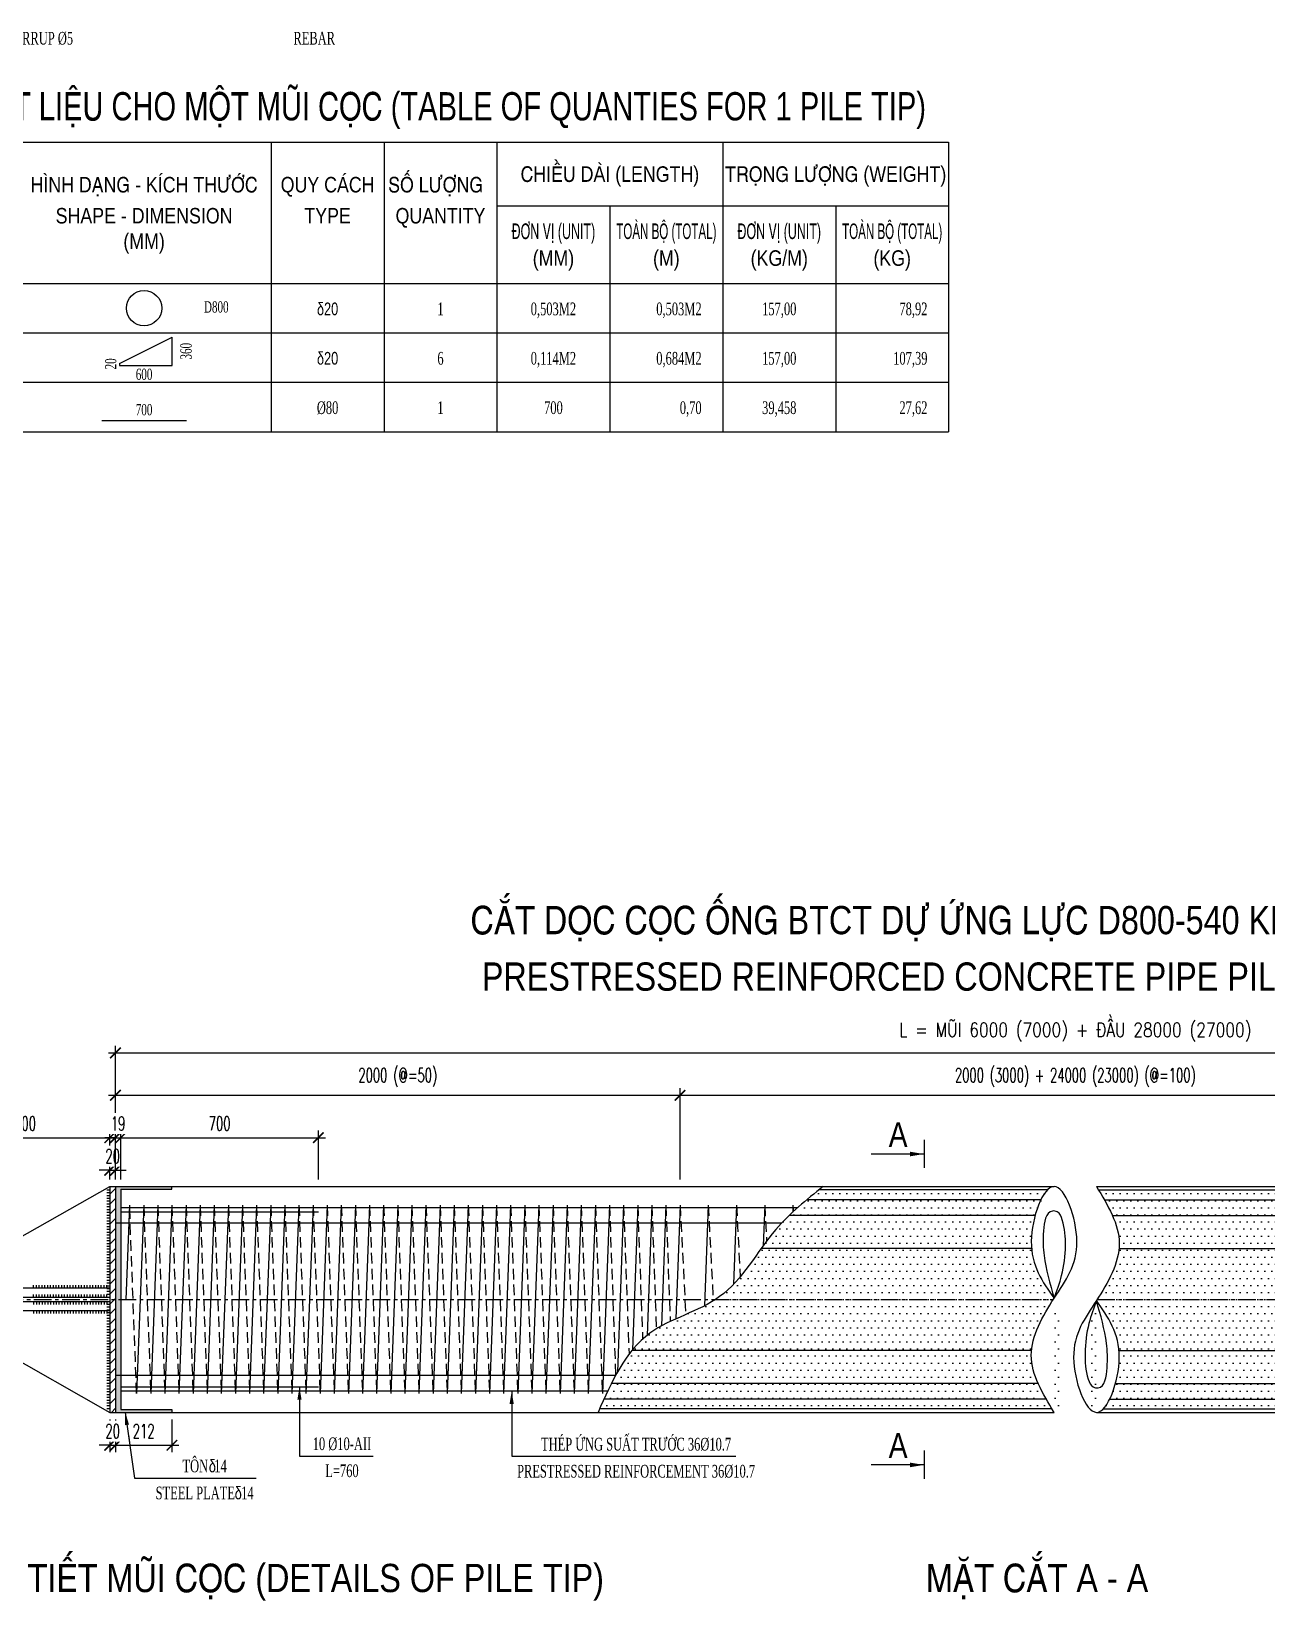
# Model space of a CAD drawing. Extents: x -687 to 808890, y -259 to 107959.
# Drawn here: x 768605 to 772981, y 68180 to 73738 of the extents above; entities that cross this region are included whole.
import ezdxf
from ezdxf.enums import TextEntityAlignment as Align

# ---------------------------------------------------------------- set-up
doc = ezdxf.new("R2010")
doc.units = 0
doc.header["$MEASUREMENT"] = 0
doc.header["$PDMODE"] = 3
doc.linetypes.add('CENTER', pattern=[2, 1.25, -0.25, 0.25, -0.25])
doc.linetypes.add('HIDDEN', pattern=[0.375, 0.25, -0.125])
doc.layers.get('0').update_dxf_attribs({"color": 3, "linetype": 'CONTINUOUS'})
doc.layers.get('DEFPOINTS').update_dxf_attribs({"linetype": 'CONTINUOUS'})
for name, color, linetype in [('Han', 7, 'CONTINUOUS'), ('Hatch', 5, 'CONTINUOUS'), ('Hidden', 4, 'HIDDEN'), ('Kich thuoc', 4, 'CONTINUOUS'), ('Net vang', 2, 'CONTINUOUS'), ('Text', 3, 'CONTINUOUS'), ('Thep chu', 1, 'CONTINUOUS'), ('Thep dai', 6, 'CONTINUOUS'), ('Tim', 8, 'CENTER')]:
    doc.layers.add(name, color=color, linetype=linetype)
doc.styles.add('Kichthuoc', font='romans.shx', dxfattribs={"width": 0.6})
doc.styles.get("Standard").update_dxf_attribs({"font": 'vntimeh.shx', "width": 0.65})
doc.styles.add('SYMBOL', font='greeks.shx', dxfattribs={"width": 0.8})
doc.styles.add('Ten', font='Vharialn.ttf')
doc.styles.add('THUONG', font='vnsimpleh.shx', dxfattribs={"width": 0.8})
doc.dimstyles.new('Dim 250', dxfattribs={"dimscale": 250, "dimtxt": 0.2, "dimasz": 0.15, "dimexe": 0.1, "dimexo": 0.1, "dimgap": 0.1, "dimtad": 1, "dimdec": 0, "dimlfac": -1, "dimzin": 0, "dimdsep": 46, "dimtxsty": 'Kichthuoc', "dimblk": 'ARCHTICK', "dimcen": 0.1, "dimdle": 0.1, "dimclrd": 4, "dimclre": 4, "dimclrt": 3, "dimadec": 0, "dimazin": 0, "dimtfac": 1, "dimtdec": 0, "dimtix": 1, "dimtmove": 2, "dimatfit": 3, "dimfxl": 1, "dimtfill": 1, "dimtolj": 1, "dimtzin": 0, "dimarcsym": 0})
doc.dimstyles.new('Le 250', dxfattribs={"dimscale": 250, "dimtxt": 0.22, "dimasz": 0.18, "dimexe": 0.1, "dimexo": 0.2, "dimgap": 0.1, "dimtad": 1, "dimdec": 0, "dimzin": 0, "dimdsep": 46, "dimtxsty": 'Kichthuoc', "dimblk": 'ARCHTICK', "dimcen": 0, "dimdle": 0.1, "dimclrd": 2, "dimclre": 2, "dimclrt": 256, "dimadec": 0, "dimazin": 0, "dimtfac": 1, "dimtdec": 0, "dimtix": 1, "dimtmove": 2, "dimatfit": 3, "dimfxl": 1, "dimtolj": 1, "dimtzin": 0, "dimarcsym": 0})
pattern_1 = [(45, (-9, -34839.953), (-17.6776695, 17.6776695), [])]

# ---------------------------------------------------------------- blocks, each defined once
blk = doc.blocks.new('_ArchTick')
at = {"color": 0, "linetype": 'ByBlock', "const_width": 0.15}
blk.add_lwpolyline([(-0.5, -0.5), (0.5, 0.5)], dxfattribs=at)
blk = doc.blocks.new('*D191')
at = {"layer": 'DEFPOINTS', "color": 0}
for p in [(768882.7, 69819.5), (768282.7, 69646.5), (768882.7, 69646.5)]:
    blk.add_point(p, dxfattribs=at)
at = {"layer": 'Kich thuoc', "color": 4, "lineweight": -2}
for p, q in [((768257.7, 69819.5), (768907.7, 69819.5)), ((768282.7, 69671.5), (768282.7, 69844.5)), ((768882.7, 69671.5), (768882.7, 69844.5))]:
    blk.add_line(p, q, dxfattribs=at)
at = {"layer": 'Kich thuoc', "color": 4, "lineweight": -2, "xscale": 37.5, "yscale": 37.5, "zscale": 37.5, "rotation": 180}
blk.add_blockref('_ArchTick', (768282.7, 69819.5), dxfattribs=at)
at = {"layer": 'Kich thuoc', "color": 4, "lineweight": -2, "xscale": 37.5, "yscale": 37.5, "zscale": 37.5}
blk.add_blockref('_ArchTick', (768882.7, 69819.5), dxfattribs=at)
at = {"layer": 'Kich thuoc', "color": 3, "insert": (768582.7, 69869.5), "char_height": 50, "attachment_point": 5, "style": 'Kichthuoc', "bg_fill": 3, "box_fill_scale": 1.25, "bg_fill_color": 9, "bg_fill_true_color": 13158600, "bg_fill_transparency": 12748096}
blk.add_mtext('\\A1;600', dxfattribs=at)
blk = doc.blocks.new('*D192')
at = {"layer": 'DEFPOINTS', "color": 0}
for p in [(768902.7, 68846.5), (769102.7, 68846.5), (769102.7, 68730)]:
    blk.add_point(p, dxfattribs=at)
at = {"layer": 'Kich thuoc', "color": 4, "lineweight": -2}
for p, q in [((768902.7, 68821.5), (768902.7, 68705)), ((769102.7, 68821.5), (769102.7, 68705)), ((768877.7, 68730), (769127.7, 68730))]:
    blk.add_line(p, q, dxfattribs=at)
at = {"layer": 'Kich thuoc', "color": 4, "lineweight": -2, "xscale": 37.5, "yscale": 37.5, "zscale": 37.5, "rotation": 180}
blk.add_blockref('_ArchTick', (768902.7, 68730), dxfattribs=at)
at = {"layer": 'Kich thuoc', "color": 4, "lineweight": -2, "xscale": 37.5, "yscale": 37.5, "zscale": 37.5}
blk.add_blockref('_ArchTick', (769102.7, 68730), dxfattribs=at)
at = {"layer": 'Kich thuoc', "color": 3, "insert": (769002.7, 68780), "char_height": 50, "attachment_point": 5, "style": 'Kichthuoc', "bg_fill": 3, "box_fill_scale": 1.25, "bg_fill_color": 9, "bg_fill_true_color": 13158600, "bg_fill_transparency": 14905304}
blk.add_mtext('\\A1;212', dxfattribs=at)
blk = doc.blocks.new('*D193')
at = {"layer": 'DEFPOINTS', "color": 0}
for p in [(768882.7, 68846.5), (768902.7, 68846.5)]:
    blk.add_point(p, dxfattribs=at)
at = {"layer": 'Kich thuoc', "color": 4, "lineweight": -2}
for p, q in [((768882.7, 68821.5), (768882.7, 68705)), ((768902.7, 68821.5), (768902.7, 68705)), ((768882.7, 68730), (768845.2, 68730)), ((768882.7, 68730), (768902.7, 68730)), ((768902.7, 68730), (768940.2, 68730))]:
    blk.add_line(p, q, dxfattribs=at)
at = {"layer": 'Kich thuoc', "color": 4, "lineweight": -2, "xscale": 37.5, "yscale": 37.5, "zscale": 37.5}
blk.add_blockref('_ArchTick', (768882.7, 68730), dxfattribs=at)
at = {"layer": 'Kich thuoc', "color": 4, "lineweight": -2, "xscale": 37.5, "yscale": 37.5, "zscale": 37.5, "rotation": 180}
blk.add_blockref('_ArchTick', (768902.7, 68730), dxfattribs=at)
at = {"layer": 'Kich thuoc', "color": 3, "insert": (768892.7, 68780), "char_height": 50, "attachment_point": 5, "style": 'Kichthuoc', "bg_fill": 3, "box_fill_scale": 1.25, "bg_fill_color": 9, "bg_fill_true_color": 13158600, "bg_fill_transparency": 12756576}
blk.add_mtext('\\A1;20', dxfattribs=at)
at = {"layer": 'DEFPOINTS', "color": 0}
blk.add_point((768902.7, 68730), dxfattribs=at)
blk = doc.blocks.new('*D194')
at = {"layer": 'DEFPOINTS', "color": 0}
for p in [(768882.7, 69646.5), (768902.7, 69646.5)]:
    blk.add_point(p, dxfattribs=at)
at = {"layer": 'Kich thuoc', "color": 4, "lineweight": -2}
for p, q in [((768882.7, 69671.5), (768882.7, 69729)), ((768902.7, 69671.5), (768902.7, 69729)), ((768882.7, 69704), (768845.2, 69704)), ((768882.7, 69704), (768902.7, 69704)), ((768902.7, 69704), (768940.2, 69704))]:
    blk.add_line(p, q, dxfattribs=at)
at = {"layer": 'Kich thuoc', "color": 4, "lineweight": -2, "xscale": 37.5, "yscale": 37.5, "zscale": 37.5}
blk.add_blockref('_ArchTick', (768882.7, 69704), dxfattribs=at)
at = {"layer": 'Kich thuoc', "color": 4, "lineweight": -2, "xscale": 37.5, "yscale": 37.5, "zscale": 37.5, "rotation": 180}
blk.add_blockref('_ArchTick', (768902.7, 69704), dxfattribs=at)
at = {"layer": 'Kich thuoc', "color": 3, "insert": (768892.7, 69754), "char_height": 50, "attachment_point": 5, "style": 'Kichthuoc', "bg_fill": 3, "box_fill_scale": 1.25, "bg_fill_color": 9, "bg_fill_true_color": 13158600, "bg_fill_transparency": 14905304}
blk.add_mtext('\\A1;20', dxfattribs=at)
at = {"layer": 'DEFPOINTS', "color": 0}
blk.add_point((768902.7, 69704), dxfattribs=at)
blk = doc.blocks.new('*D201')
at = {"layer": 'DEFPOINTS', "color": 0}
for p in [(775702.7, 70119.5), (768902.7, 69646.5), (775702.7, 69646.5)]:
    blk.add_point(p, dxfattribs=at)
at = {"layer": 'Kich thuoc', "color": 4, "lineweight": -2}
for p, q in [((768877.7, 70119.5), (775727.7, 70119.5)), ((768902.7, 69671.5), (768902.7, 70144.5)), ((775702.7, 69671.5), (775702.7, 70144.5))]:
    blk.add_line(p, q, dxfattribs=at)
at = {"layer": 'Kich thuoc', "color": 4, "lineweight": -2, "xscale": 37.5, "yscale": 37.5, "zscale": 37.5, "rotation": 180}
blk.add_blockref('_ArchTick', (768902.7, 70119.5), dxfattribs=at)
at = {"layer": 'Kich thuoc', "color": 4, "lineweight": -2, "xscale": 37.5, "yscale": 37.5, "zscale": 37.5}
blk.add_blockref('_ArchTick', (775702.7, 70119.5), dxfattribs=at)
at = {"layer": 'Kich thuoc', "color": 3, "insert": (772302.7, 70193.3), "char_height": 50, "attachment_point": 5, "style": 'THUONG', "bg_fill": 3, "box_fill_scale": 1.25, "bg_fill_color": 9, "bg_fill_true_color": 13158600, "bg_fill_transparency": 11869708}
blk.add_mtext('\\A1;l = mòi 6000 (7000) + ®Çu 28000 (27000)', dxfattribs=at)
blk = doc.blocks.new('*D202')
at = {"layer": 'DEFPOINTS', "color": 0}
for p in [(773702.7, 69969.5), (770902.7, 69646.5), (773702.7, 69646.5)]:
    blk.add_point(p, dxfattribs=at)
at = {"layer": 'Kich thuoc', "color": 4, "lineweight": -2}
for p, q in [((770902.7, 69671.5), (770902.7, 69994.5)), ((773702.7, 69671.5), (773702.7, 69994.5)), ((770877.7, 69969.5), (773727.7, 69969.5))]:
    blk.add_line(p, q, dxfattribs=at)
at = {"layer": 'Kich thuoc', "color": 4, "lineweight": -2, "xscale": 37.5, "yscale": 37.5, "zscale": 37.5, "rotation": 180}
blk.add_blockref('_ArchTick', (770902.7, 69969.5), dxfattribs=at)
at = {"layer": 'Kich thuoc', "color": 4, "lineweight": -2, "xscale": 37.5, "yscale": 37.5, "zscale": 37.5}
blk.add_blockref('_ArchTick', (773702.7, 69969.5), dxfattribs=at)
at = {"layer": 'Kich thuoc', "color": 3, "insert": (772302.7, 70032.6), "char_height": 50, "attachment_point": 5, "style": 'Kichthuoc', "bg_fill": 3, "box_fill_scale": 1.25, "bg_fill_color": 9, "bg_fill_true_color": 13158600, "bg_fill_transparency": 11979548}
blk.add_mtext('\\A1;2000 (3000) + 24000 (23000) (@=100)', dxfattribs=at)
blk = doc.blocks.new('*D203')
at = {"layer": 'DEFPOINTS', "color": 0}
for p in [(770902.7, 69969.5), (768902.7, 69646.5), (770902.7, 69646.5)]:
    blk.add_point(p, dxfattribs=at)
at = {"layer": 'Kich thuoc', "color": 4, "lineweight": -2}
for p, q in [((768902.7, 69671.5), (768902.7, 69994.5)), ((770902.7, 69671.5), (770902.7, 69994.5)), ((768877.7, 69969.5), (770927.7, 69969.5))]:
    blk.add_line(p, q, dxfattribs=at)
at = {"layer": 'Kich thuoc', "color": 4, "lineweight": -2, "xscale": 37.5, "yscale": 37.5, "zscale": 37.5, "rotation": 180}
blk.add_blockref('_ArchTick', (768902.7, 69969.5), dxfattribs=at)
at = {"layer": 'Kich thuoc', "color": 4, "lineweight": -2, "xscale": 37.5, "yscale": 37.5, "zscale": 37.5}
blk.add_blockref('_ArchTick', (770902.7, 69969.5), dxfattribs=at)
at = {"layer": 'Kich thuoc', "color": 3, "insert": (769902.7, 70032.6), "char_height": 50, "attachment_point": 5, "style": 'Kichthuoc', "bg_fill": 3, "box_fill_scale": 1.25, "bg_fill_color": 9, "bg_fill_true_color": 13158600, "bg_fill_transparency": 12784592}
blk.add_mtext('\\A1;{2000 (@=50)}', dxfattribs=at)
blk = doc.blocks.new('*D204')
at = {"layer": 'DEFPOINTS', "color": 0}
for p in [(769621.7, 69819.5), (768921.7, 69646.5), (769621.7, 69646.5)]:
    blk.add_point(p, dxfattribs=at)
at = {"layer": 'Kich thuoc', "color": 4, "lineweight": -2}
for p, q in [((768896.7, 69819.5), (769646.7, 69819.5)), ((768921.7, 69671.5), (768921.7, 69844.5)), ((769621.7, 69671.5), (769621.7, 69844.5))]:
    blk.add_line(p, q, dxfattribs=at)
at = {"layer": 'Kich thuoc', "color": 4, "lineweight": -2, "xscale": 37.5, "yscale": 37.5, "zscale": 37.5, "rotation": 180}
blk.add_blockref('_ArchTick', (768921.7, 69819.5), dxfattribs=at)
at = {"layer": 'Kich thuoc', "color": 4, "lineweight": -2, "xscale": 37.5, "yscale": 37.5, "zscale": 37.5}
blk.add_blockref('_ArchTick', (769621.7, 69819.5), dxfattribs=at)
at = {"layer": 'Kich thuoc', "color": 3, "insert": (769271.7, 69869.5), "char_height": 50, "attachment_point": 5, "style": 'Kichthuoc', "bg_fill": 3, "box_fill_scale": 1.25, "bg_fill_color": 9, "bg_fill_true_color": 13158600, "bg_fill_transparency": 11732736}
blk.add_mtext('\\A1;700', dxfattribs=at)
blk = doc.blocks.new('*D211')
at = {"layer": 'DEFPOINTS', "color": 0}
for p in [(768902.7, 69646.5), (768921.7, 69646.5)]:
    blk.add_point(p, dxfattribs=at)
at = {"layer": 'Kich thuoc', "color": 4, "lineweight": -2}
for p, q in [((768902.7, 69819.5), (768865.2, 69819.5)), ((768902.7, 69671.5), (768902.7, 69844.5)), ((768902.7, 69819.5), (768921.7, 69819.5)), ((768921.7, 69671.5), (768921.7, 69844.5)), ((768921.7, 69819.5), (768959.2, 69819.5))]:
    blk.add_line(p, q, dxfattribs=at)
at = {"layer": 'Kich thuoc', "color": 4, "lineweight": -2, "xscale": 37.5, "yscale": 37.5, "zscale": 37.5}
blk.add_blockref('_ArchTick', (768902.7, 69819.5), dxfattribs=at)
at = {"layer": 'Kich thuoc', "color": 4, "lineweight": -2, "xscale": 37.5, "yscale": 37.5, "zscale": 37.5, "rotation": 180}
blk.add_blockref('_ArchTick', (768921.7, 69819.5), dxfattribs=at)
at = {"layer": 'Kich thuoc', "color": 3, "insert": (768912.2, 69869.5), "char_height": 50, "attachment_point": 5, "style": 'Kichthuoc', "bg_fill": 3, "box_fill_scale": 1.25, "bg_fill_color": 9, "bg_fill_true_color": 13158600, "bg_fill_transparency": 11732736}
blk.add_mtext('\\A1;19', dxfattribs=at)
at = {"layer": 'DEFPOINTS', "color": 0}
blk.add_point((768921.7, 69819.5), dxfattribs=at)

msp = doc.modelspace()

# ---------------------------------------------------------------- hatches: boundary and pattern name
at = {"layer": 'Hatch'}
h = msp.add_hatch(dxfattribs=at)
h.set_pattern_fill('DOTS', color=11, scale=400, style=0)
h.set_pattern_definition([(180, (1574593.558, -41478.847), (-12.5, 25), [0, -25])])
edge = h.paths.add_edge_path()
edge.add_spline(control_points=[(772256.6, 68864.8), (772247.3, 68853.4), (772197.5, 68818.9), (772106.6, 69071.4), (772186.9, 69184.8), (772227.7, 69242.5)], knot_values=[811.110562, 811.110562, 811.110562, 811.110562, 862.881742, 1073.007423, 1290.557934, 1290.557934, 1290.557934, 1290.557934], degree=3, periodic=0)
edge.add_line((772227.7, 68846.5), (770612.5, 68846.5))
edge.add_line((772227.7, 69646.5), (771409.2, 69646.5))
edge.add_spline(control_points=[(771409.2, 69646.5), (771350.2, 69599.1), (771210.5, 69486.8), (771080.3, 69227.5), (770748.2, 69152.9), (770660.4, 68954.6), (770612.5, 68846.5)], knot_values=[0, 0, 0, 0, 226.398441, 536.414113, 815.347417, 1150.174082, 1150.174082, 1150.174082, 1150.174082], degree=3, periodic=0)
edge.add_spline(control_points=[(772227.7, 69646.5), (772187.4, 69579.8), (772106.7, 69446.6), (772193.3, 69294.1), (772240.3, 69223.4), (772246.5, 69214)], knot_values=[0, 0, 0, 0, 217.550511, 435.101022, 468.730043, 468.730043, 468.730043, 468.730043], degree=3, periodic=0)
h = msp.add_hatch(dxfattribs=at)
h.set_pattern_fill('DOTS', color=11, scale=400, style=0)
h.set_pattern_definition([(0, (-29988.075, -41478.847), (12.5, 25), [0, -25])])
edge = h.paths.add_edge_path()
edge.add_spline(control_points=[(772348.9, 68864.8), (772358.2, 68853.4), (772408, 68818.9), (772498.9, 69071.4), (772418.6, 69184.8), (772377.7, 69242.5)], knot_values=[811.110562, 811.110562, 811.110562, 811.110562, 862.881742, 1073.007423, 1290.557934, 1290.557934, 1290.557934, 1290.557934], degree=3, periodic=0)
edge.add_line((772377.7, 68846.5), (773993, 68846.5))
edge.add_line((772377.7, 69646.5), (773196.3, 69646.5))
edge.add_spline(control_points=[(773196.3, 69646.5), (773255.3, 69599.1), (773395, 69486.8), (773525.2, 69227.5), (773857.3, 69152.9), (773945.1, 68954.6), (773993, 68846.5)], knot_values=[0, 0, 0, 0, 226.398441, 536.414113, 815.347417, 1150.174082, 1150.174082, 1150.174082, 1150.174082], degree=3, periodic=0)
edge.add_spline(control_points=[(772377.7, 69646.5), (772418.1, 69579.8), (772498.8, 69446.6), (772412.2, 69294.1), (772365.2, 69223.4), (772359, 69214)], knot_values=[0, 0, 0, 0, 217.550511, 435.101022, 468.730043, 468.730043, 468.730043, 468.730043], degree=3, periodic=0)
h = msp.add_hatch(color=7, dxfattribs=at)
h.paths.add_polyline_path([(768921.7, 69516.5), (768902.7, 69516.5), (768902.7, 69246.5), (768921.7, 69246.5)])
h.paths.add_polyline_path([(768921.7, 69246.5), (768902.7, 69246.5), (768902.7, 68976.5), (768921.7, 68976.5)])

# ---------------------------------------------------------------- linework, layer by layer
for p, q in [((768354.2, 73345.4), (771854.2, 73345.4)), ((769454.2, 73345.4), (769454.2, 72320.4)), ((769854.2, 73345.4), (769854.2, 72320.4)), ((770254.2, 73345.4), (770254.2, 72320.4)), ((771054.2, 73345.4), (771054.2, 72320.4)), ((771854.2, 73345.4), (771854.2, 72320.4)), ((770254.2, 73120.4), (771854.2, 73120.4)), ((770654.2, 73120.4), (770654.2, 72320.4)), ((771454.2, 73120.4), (771454.2, 72320.4)), ((768354.2, 72845.4), (771854.2, 72845.4)), ((768354.2, 72670.4), (771854.2, 72670.4)), ((768354.2, 72495.4), (771854.2, 72495.4)), ((768354.2, 72495.4), (771854.2, 72495.4)), ((768354.2, 72320.4), (771854.2, 72320.4)), ((768282.7, 69186.5), (768882.7, 68846.5)), ((772377.7, 68846.5), (775687.7, 68846.5))]:
    msp.add_line(p, q)
at = {"layer": 'Han'}
for p, q in [((768882.7, 69614), (768872.7, 69614)), ((768882.7, 69604), (768872.7, 69604)), ((768882.7, 69594), (768872.7, 69594)), ((768882.7, 69584), (768872.7, 69584)), ((768882.7, 69574), (768872.7, 69574)), ((768882.7, 69564), (768872.7, 69564)), ((768882.7, 69554), (768872.7, 69554)), ((768882.7, 69544), (768872.7, 69544)), ((768882.7, 69534), (768872.7, 69534)), ((768882.7, 69524), (768872.7, 69524)), ((768882.7, 69514), (768872.7, 69514)), ((768882.7, 69504), (768872.7, 69504)), ((768882.7, 69494), (768872.7, 69494)), ((768882.7, 69484), (768872.7, 69484)), ((768882.7, 69474), (768872.7, 69474)), ((768882.7, 69464), (768872.7, 69464)), ((768882.7, 69454), (768872.7, 69454)), ((768882.7, 69444), (768872.7, 69444)), ((768882.7, 69434), (768872.7, 69434)), ((768882.7, 69424), (768872.7, 69424)), ((768882.7, 69414), (768872.7, 69414)), ((768882.7, 69404), (768872.7, 69404)), ((768882.7, 69394), (768872.7, 69394)), ((768882.7, 69384), (768872.7, 69384)), ((768882.7, 69374), (768872.7, 69374)), ((768882.7, 69364), (768872.7, 69364)), ((768882.7, 69354), (768872.7, 69354)), ((768882.7, 69344), (768872.7, 69344)), ((768882.7, 69334), (768872.7, 69334)), ((768882.7, 69324), (768872.7, 69324)), ((768612.7, 69286.5), (768612.7, 69296.5)), ((768612.7, 69254), (768612.7, 69264)), ((768622.7, 69286.5), (768622.7, 69296.5)), ((768622.7, 69254), (768622.7, 69264)), ((768632.7, 69286.5), (768632.7, 69296.5)), ((768632.7, 69254), (768632.7, 69264)), ((768642.7, 69286.5), (768642.7, 69296.5)), ((768642.7, 69254), (768642.7, 69264)), ((768652.7, 69286.5), (768652.7, 69296.5)), ((768652.7, 69254), (768652.7, 69264)), ((768662.7, 69286.5), (768662.7, 69296.5)), ((768662.7, 69254), (768662.7, 69264)), ((768672.7, 69286.5), (768672.7, 69296.5)), ((768672.7, 69254), (768672.7, 69264)), ((768682.7, 69286.5), (768682.7, 69296.5)), ((768682.7, 69254), (768682.7, 69264)), ((768692.7, 69286.5), (768692.7, 69296.5)), ((768692.7, 69254), (768692.7, 69264)), ((768702.7, 69286.5), (768702.7, 69296.5)), ((768702.7, 69254), (768702.7, 69264)), ((768712.7, 69286.5), (768712.7, 69296.5)), ((768712.7, 69254), (768712.7, 69264)), ((768722.7, 69286.5), (768722.7, 69296.5)), ((768722.7, 69254), (768722.7, 69264)), ((768732.7, 69286.5), (768732.7, 69296.5)), ((768732.7, 69254), (768732.7, 69264)), ((768742.7, 69286.5), (768742.7, 69296.5)), ((768742.7, 69254), (768742.7, 69264)), ((768752.7, 69286.5), (768752.7, 69296.5)), ((768752.7, 69254), (768752.7, 69264)), ((768762.7, 69286.5), (768762.7, 69296.5)), ((768762.7, 69254), (768762.7, 69264)), ((768772.7, 69286.5), (768772.7, 69296.5)), ((768772.7, 69254), (768772.7, 69264)), ((768782.7, 69286.5), (768782.7, 69296.5)), ((768782.7, 69254), (768782.7, 69264)), ((768792.7, 69286.5), (768792.7, 69296.5)), ((768792.7, 69254), (768792.7, 69264)), ((768802.7, 69286.5), (768802.7, 69296.5)), ((768802.7, 69254), (768802.7, 69264)), ((768812.7, 69286.5), (768812.7, 69296.5)), ((768812.7, 69254), (768812.7, 69264)), ((768822.7, 69286.5), (768822.7, 69296.5)), ((768822.7, 69254), (768822.7, 69264)), ((768832.7, 69286.5), (768832.7, 69296.5)), ((768832.7, 69254), (768832.7, 69264)), ((768842.7, 69286.5), (768842.7, 69296.5)), ((768842.7, 69254), (768842.7, 69264)), ((768852.7, 69286.5), (768852.7, 69296.5)), ((768852.7, 69254), (768852.7, 69264)), ((768862.7, 69286.5), (768862.7, 69296.5)), ((768862.7, 69254), (768862.7, 69264)), ((768882.7, 69314), (768872.7, 69314)), ((768882.7, 69304), (768872.7, 69304)), ((768872.7, 69286.5), (768872.7, 69296.5)), ((768882.7, 69294), (768872.7, 69294)), ((768882.7, 69284), (768872.7, 69284)), ((768882.7, 69274), (768872.7, 69274)), ((768872.7, 69254), (768872.7, 69264)), ((768882.7, 69264), (768872.7, 69264)), ((768612.7, 69239), (768612.7, 69229)), ((768622.7, 69239), (768622.7, 69229)), ((768632.7, 69239), (768632.7, 69229)), ((768642.7, 69239), (768642.7, 69229)), ((768652.7, 69239), (768652.7, 69229)), ((768662.7, 69239), (768662.7, 69229)), ((768672.7, 69239), (768672.7, 69229)), ((768682.7, 69239), (768682.7, 69229)), ((768692.7, 69239), (768692.7, 69229)), ((768702.7, 69239), (768702.7, 69229)), ((768712.7, 69239), (768712.7, 69229)), ((768722.7, 69239), (768722.7, 69229)), ((768732.7, 69239), (768732.7, 69229)), ((768742.7, 69239), (768742.7, 69229)), ((768752.7, 69239), (768752.7, 69229)), ((768762.7, 69239), (768762.7, 69229)), ((768772.7, 69239), (768772.7, 69229)), ((768782.7, 69239), (768782.7, 69229)), ((768792.7, 69239), (768792.7, 69229)), ((768802.7, 69239), (768802.7, 69229)), ((768812.7, 69239), (768812.7, 69229)), ((768822.7, 69239), (768822.7, 69229)), ((768832.7, 69239), (768832.7, 69229)), ((768842.7, 69239), (768842.7, 69229)), ((768852.7, 69239), (768852.7, 69229)), ((768862.7, 69239), (768862.7, 69229)), ((768872.7, 69239), (768872.7, 69229)), ((768882.7, 69229), (768872.7, 69229)), ((768882.7, 69219), (768872.7, 69219)), ((768882.7, 69209), (768872.7, 69209)), ((768612.7, 69206.5), (768612.7, 69196.5)), ((768622.7, 69206.5), (768622.7, 69196.5)), ((768632.7, 69206.5), (768632.7, 69196.5)), ((768642.7, 69206.5), (768642.7, 69196.5)), ((768652.7, 69206.5), (768652.7, 69196.5)), ((768662.7, 69206.5), (768662.7, 69196.5)), ((768672.7, 69206.5), (768672.7, 69196.5)), ((768682.7, 69206.5), (768682.7, 69196.5)), ((768692.7, 69206.5), (768692.7, 69196.5)), ((768702.7, 69206.5), (768702.7, 69196.5)), ((768712.7, 69206.5), (768712.7, 69196.5)), ((768722.7, 69206.5), (768722.7, 69196.5)), ((768732.7, 69206.5), (768732.7, 69196.5)), ((768742.7, 69206.5), (768742.7, 69196.5)), ((768752.7, 69206.5), (768752.7, 69196.5)), ((768762.7, 69206.5), (768762.7, 69196.5)), ((768772.7, 69206.5), (768772.7, 69196.5)), ((768782.7, 69206.5), (768782.7, 69196.5)), ((768792.7, 69206.5), (768792.7, 69196.5)), ((768802.7, 69206.5), (768802.7, 69196.5)), ((768812.7, 69206.5), (768812.7, 69196.5)), ((768822.7, 69206.5), (768822.7, 69196.5)), ((768832.7, 69206.5), (768832.7, 69196.5)), ((768842.7, 69206.5), (768842.7, 69196.5)), ((768852.7, 69206.5), (768852.7, 69196.5)), ((768862.7, 69206.5), (768862.7, 69196.5)), ((768872.7, 69206.5), (768872.7, 69196.5)), ((768882.7, 69199), (768872.7, 69199)), ((768882.7, 69189), (768872.7, 69189)), ((768882.7, 69179), (768872.7, 69179)), ((768882.7, 69169), (768872.7, 69169)), ((768882.7, 69159), (768872.7, 69159)), ((768882.7, 69149), (768872.7, 69149)), ((768882.7, 69139), (768872.7, 69139)), ((768882.7, 69129), (768872.7, 69129)), ((768882.7, 69119), (768872.7, 69119)), ((768882.7, 69109), (768872.7, 69109)), ((768882.7, 69099), (768872.7, 69099)), ((768882.7, 69089), (768872.7, 69089)), ((768882.7, 69079), (768872.7, 69079)), ((768882.7, 69069), (768872.7, 69069)), ((768882.7, 69059), (768872.7, 69059)), ((768882.7, 69049), (768872.7, 69049)), ((768882.7, 69039), (768872.7, 69039)), ((768882.7, 69029), (768872.7, 69029)), ((768882.7, 69019), (768872.7, 69019)), ((768882.7, 69009), (768872.7, 69009)), ((768882.7, 68999), (768872.7, 68999)), ((768882.7, 68989), (768872.7, 68989)), ((768882.7, 68979), (768872.7, 68979)), ((768882.7, 68969), (768872.7, 68969)), ((768882.7, 68959), (768872.7, 68959)), ((768882.7, 68949), (768872.7, 68949)), ((768882.7, 68939), (768872.7, 68939)), ((768882.7, 68929), (768872.7, 68929)), ((768882.7, 68919), (768872.7, 68919)), ((768882.7, 68909), (768872.7, 68909)), ((768882.7, 68899), (768872.7, 68899)), ((768882.7, 68889), (768872.7, 68889)), ((768882.7, 68879), (768872.7, 68879)), ((768882.7, 68869), (768872.7, 68869)), ((768882.7, 68859), (768872.7, 68859))]:
    msp.add_line(p, q, dxfattribs=at)
at = {"layer": 'Hatch', "color": 9}
for p, q in [((772180.8, 69599.6), (771351.6, 69599.6)), ((772204.1, 69634.5), (771394.4, 69634.5)), ((772385, 69634.5), (773211.1, 69634.5)), ((772405.6, 69599.6), (773253.9, 69599.6)), ((772160.4, 69544), (771289.2, 69544)), ((772434.3, 69544), (773316.3, 69544)), ((772147.9, 69427.1), (771190.3, 69427.1)), ((772457.7, 69427.1), (773415.1, 69427.1)), ((772147.8, 69065.9), (770732.6, 69065.9)), ((772457.6, 69065.9), (773872.9, 69065.9)), ((772171.2, 68949), (770659.9, 68949)), ((772445.1, 68949), (773945.6, 68949)), ((772199.9, 68893.4), (770633.5, 68893.4)), ((772424.7, 68893.4), (773972, 68893.4)), ((772220.5, 68858.4), (770617.8, 68858.4)), ((772401.4, 68858.4), (773987.7, 68858.4))]:
    msp.add_line(p, q, dxfattribs=at)
at = {"layer": 'Hidden', "ltscale": 150}
for p, q in [((768977.7, 68913.1), (768952.7, 69579.9)), ((769002.7, 69579.9), (769027.7, 68913.1)), ((769052.7, 69579.9), (769077.7, 68913.1)), ((769102.7, 69579.9), (769127.7, 68913.1)), ((769152.7, 69579.9), (769177.7, 68913.1)), ((769202.7, 69579.9), (769227.7, 68913.1)), ((769252.7, 69579.9), (769277.7, 68913.1)), ((769302.7, 69579.9), (769327.7, 68913.1)), ((769352.7, 69579.9), (769377.7, 68913.1)), ((769402.7, 69579.9), (769427.7, 68913.1)), ((769452.7, 69579.9), (769477.7, 68913.1)), ((769502.7, 69579.9), (769527.7, 68913.1)), ((769552.7, 69579.9), (769577.7, 68913.1)), ((769602.7, 69579.9), (769627.7, 68913.1)), ((769652.7, 69579.9), (769677.7, 68913.1)), ((769702.7, 69579.9), (769727.7, 68913.1)), ((769752.7, 69579.9), (769777.7, 68913.1)), ((769802.7, 69579.9), (769827.7, 68913.1)), ((769852.7, 69579.9), (769877.7, 68913.1)), ((769902.7, 69579.9), (769927.7, 68913.1)), ((769952.7, 69579.9), (769977.7, 68913.1)), ((770002.7, 69579.9), (770027.7, 68913.1)), ((770052.7, 69579.9), (770077.7, 68913.1)), ((770102.7, 69579.9), (770127.7, 68913.1)), ((770152.7, 69579.9), (770177.7, 68913.1)), ((770202.7, 69579.9), (770227.7, 68913.1)), ((770252.7, 69579.9), (770277.7, 68913.1)), ((770302.7, 69579.9), (770327.7, 68913.1)), ((770352.7, 69579.9), (770377.7, 68913.1)), ((770402.7, 69579.9), (770427.7, 68913.1)), ((770452.7, 69579.9), (770477.7, 68913.1)), ((770502.7, 69579.9), (770527.7, 68913.1)), ((770552.7, 69579.9), (770577.7, 68913.1)), ((770602.7, 69579.9), (770627.7, 68913.1)), ((770652.7, 69579.9), (770674.5, 68977.1)), ((770702.7, 69579.9), (770721.9, 69052.2)), ((770752.7, 69579.9), (770770.1, 69105.7)), ((770802.7, 69579.9), (770818.8, 69142.1)), ((770852.7, 69579.9), (770867.9, 69168.3)), ((770902.7, 69579.9), (770922.8, 69193)), ((771002.7, 69579.9), (771020.3, 69241.4)), ((771102.7, 69579.9), (771115.9, 69327)), ((771202.7, 69579.9), (771209.3, 69453)), ((771302.7, 69579.9), (771303.9, 69557.8))]:
    msp.add_line(p, q, dxfattribs=at)
at = {"layer": 'Kich thuoc'}
for p, q in [((771262.1, 69516.5), (768902.7, 69516.5)), ((768282.7, 69254), (768882.7, 69254)), ((768282.7, 69239), (768882.7, 69239)), ((770674.2, 68976.5), (768902.7, 68976.5))]:
    msp.add_line(p, q, dxfattribs=at)
at = {"layer": 'Net vang'}
msp.add_line((768354.2, 72845.4), (771854.2, 72845.4), dxfattribs=at)
for points, knots in [([(771409.2, 69646.5), (771350.2, 69599.1), (771210.5, 69486.8), (771080.3, 69227.5), (770748.2, 69152.9), (770660.4, 68954.6), (770612.5, 68846.5)], [0, 0, 0, 0, 226.398441, 536.414113, 815.347417, 1150.174082, 1150.174082, 1150.174082, 1150.174082]), ([(772227.7, 68846.5), (772187.4, 68913.1), (772106.7, 69046.4), (772227.3, 69258.7), (772349.1, 69419.6), (772227.5, 69757.5), (772106.6, 69421.5), (772186.9, 69308.1), (772227.7, 69250.5)], [0, 0, 0, 0, 217.550511, 435.101022, 652.651533, 862.881742, 1073.007423, 1290.557934, 1290.557934, 1290.557934, 1290.557934]), ([(772377.7, 69646.5), (772418.1, 69579.8), (772498.8, 69446.6), (772378.2, 69234.2), (772256.3, 69073.3), (772378, 68735.5), (772498.9, 69071.4), (772418.6, 69184.8), (772377.7, 69242.5)], [0, 0, 0, 0, 217.550511, 435.101022, 652.651533, 862.881742, 1073.007423, 1290.557934, 1290.557934, 1290.557934, 1290.557934]), ([(772227.7, 69250.5), (772213, 69302), (772189.9, 69382.6), (772187.1, 69477.7), (772198.3, 69564.6), (772246.4, 69557.6), (772265.8, 69507.7), (772271.2, 69433), (772259.9, 69336.9), (772237.6, 69277.1), (772227.7, 69250.5)], [0, 0, 0, 0, 155.255889, 243.008911, 319.962243, 337.767249, 370.835349, 463.424431, 569.804282, 654.888435, 654.888435, 654.888435, 654.888435]), ([(772377.7, 69242.5), (772392.5, 69191), (772415.6, 69110.4), (772418.4, 69015.2), (772407.2, 68928.3), (772359.1, 68935.4), (772339.7, 68985.2), (772334.3, 69060), (772345.6, 69156), (772367.9, 69215.9), (772377.7, 69242.5)], [0, 0, 0, 0, 155.255889, 243.008911, 319.962243, 337.767249, 370.835349, 463.424431, 569.804282, 654.888435, 654.888435, 654.888435, 654.888435])]:
    msp.add_open_spline(points, degree=3, knots=knots, dxfattribs=at)
at = {"layer": 'Thep chu'}
for p, q in [((768916.9, 72561.7), (769104.2, 72655.4)), ((769104.2, 72555.4), (769104.2, 72655.4)), ((768916.9, 72561.7), (768916.9, 72555.4)), ((768916.9, 72555.4), (769104.2, 72555.4)), ((768854.2, 72360.4), (769154.2, 72360.4)), ((771767.4, 69812.2), (771767.4, 69712.2)), ((771319, 69571.5), (768921.7, 69571.5)), ((770646.5, 68921.5), (768921.7, 68921.5)), ((771767.4, 68710.9), (771767.4, 68610.9))]:
    msp.add_line(p, q, dxfattribs=at)
at = {"layer": 'Thep dai'}
for p, q in [((768921.7, 69556.5), (769621.7, 69556.5)), ((768952.7, 69579.9), (768939.8, 69246.5)), ((769002.7, 69579.9), (768977.7, 68913.1)), ((769052.7, 69579.9), (769027.7, 68913.1)), ((769102.7, 69579.9), (769077.7, 68913.1)), ((769152.7, 69579.9), (769127.7, 68913.1)), ((769202.7, 69579.9), (769177.7, 68913.1)), ((769252.7, 69579.9), (769227.7, 68913.1)), ((769302.7, 69579.9), (769277.7, 68913.1)), ((769352.7, 69579.9), (769327.7, 68913.1)), ((769402.7, 69579.9), (769377.7, 68913.1)), ((769452.7, 69579.9), (769427.7, 68913.1)), ((769502.7, 69579.9), (769477.7, 68913.1)), ((769552.7, 69579.9), (769527.7, 68913.1)), ((769602.7, 69579.9), (769577.7, 68913.1)), ((769652.7, 69579.9), (769627.7, 68913.1)), ((769702.7, 69579.9), (769677.7, 68913.1)), ((769752.7, 69579.9), (769727.7, 68913.1)), ((769802.7, 69579.9), (769777.7, 68913.1)), ((769852.7, 69579.9), (769827.7, 68913.1)), ((769902.7, 69579.9), (769877.7, 68913.1)), ((769952.7, 69579.9), (769927.7, 68913.1)), ((770002.7, 69579.9), (769977.7, 68913.1)), ((770052.7, 69579.9), (770027.7, 68913.1)), ((770102.7, 69579.9), (770077.7, 68913.1)), ((770152.7, 69579.9), (770127.7, 68913.1)), ((770202.7, 69579.9), (770177.7, 68913.1)), ((770252.7, 69579.9), (770227.7, 68913.1)), ((770302.7, 69579.9), (770277.7, 68913.1)), ((770352.7, 69579.9), (770327.7, 68913.1)), ((770402.7, 69579.9), (770377.7, 68913.1)), ((770452.7, 69579.9), (770427.7, 68913.1)), ((770502.7, 69579.9), (770477.7, 68913.1)), ((770552.7, 69579.9), (770527.7, 68913.1)), ((770602.7, 69579.9), (770577.7, 68913.1)), ((770652.7, 69579.9), (770627.7, 68913.1)), ((770702.7, 69579.9), (770681.4, 68989.6)), ((770752.7, 69579.9), (770734.1, 69067.7)), ((770802.7, 69579.9), (770785.9, 69119.2)), ((770852.7, 69579.9), (770837, 69152.6)), ((770902.7, 69579.9), (770887.9, 69177.6)), ((771002.7, 69579.9), (770989.6, 69224.1)), ((771102.7, 69579.9), (771092.4, 69300.6)), ((771202.7, 69579.9), (771197.5, 69436.9)), ((771302.7, 69579.9), (771301.9, 69555.9)), ((768882.7, 69286.5), (768182.7, 69286.5)), ((768882.7, 69206.5), (768182.7, 69206.5)), ((768921.7, 68936.5), (769621.7, 68936.5))]:
    msp.add_line(p, q, dxfattribs=at)
msp.add_circle((769004.2, 72757.9), 62.5, dxfattribs=at)
at = {"layer": 'Tim', "ltscale": 50}
for p, q in [((768113.9, 69246.5), (772225.2, 69246.5)), ((772380.3, 69246.5), (775745.1, 69246.5))]:
    msp.add_line(p, q, dxfattribs=at)

# ---------------------------------------------------------------- texts
at = {"layer": 'Text', "width": 0.65}
for s, height, p in [('torsional stirrup %%C5', 45, (768498.6, 73691.7)), ('rebar', 45, (769607, 73691.7)), ('d800', 40, (769259.9, 72742.4)), ('1', 45, (770054.2, 72732.9)), ('0,503m2', 45, (770454.2, 72732.9)), ('157,00', 45, (771254.2, 72732.9)), ('6', 45, (770054.2, 72557.9)), ('0,114m2', 45, (770454.2, 72557.9)), ('157,00', 45, (771254.2, 72557.9)), ('600', 40, (769004.2, 72503.7)), ('700', 40, (769004.2, 72378.4)), ('%%c80', 45, (769654.2, 72382.9)), ('1', 45, (770054.2, 72382.9)), ('700', 45, (770454.2, 72382.9)), ('39,458', 45, (771254.2, 72382.9)), ('thÐp øng suÊt tr\xadíc 36%%c10.7', 45, (770747.1, 68711.2)), ('10 %%C10-aii', 45, (769705.2, 68712.7)), ('l=760', 45, (769705.2, 68617.1)), ('prestressed reinforcement 36%%c10.7', 45, (770747.1, 68615.5)), ('steel plate  14', 45, (769218.7, 68538.5))]:
    msp.add_text(s, height=height, dxfattribs=at).set_placement(p, align=Align.CENTER)
at = {"layer": 'Text', "color": 3, "style": 'Ten', "width": 0.9}
msp.add_text('vËt liÖu cho mét mòi cäc (table of quanties for 1 pile tip)', height=100, dxfattribs=at).set_placement((770088.5, 73423.1), align=Align.CENTER)
at = {"layer": 'Text', "style": 'Ten'}
for s, p in [('chiÒu dµi (length)', (770654.2, 73205.4)), ('träng l\xadîng (weight)', (771454.2, 73205.4)), ('h×nh d¹ng - kÝch th\xadíc', (769004.2, 73167.9)), ('quy c¸ch', (769654.2, 73167.9)), ('sè l\xadîng', (770037, 73167.9)), ('shape - dimension', (769004.2, 73057.9)), ('type', (769654.2, 73057.9)), ('quantity', (770054.2, 73057.9)), ('(mm)', (769004.2, 72967.9)), ('(mm)', (770454.2, 72907.9)), ('(m)', (770854.2, 72907.9)), ('(kg/m)', (771254.2, 72907.9)), ('(kg)', (771654.2, 72907.9))]:
    msp.add_text(s, height=55, dxfattribs=at).set_placement(p, align=Align.CENTER)
at = {"layer": 'Text'}
for s, height, style, width, p in [('®¬n vÞ (unit)', 55, 'Ten', 0.7, (770454.2, 73002.9)), ('toµn bé (total)', 55, 'Ten', 0.65, (770854.2, 73002.9)), ('®¬n vÞ (unit)', 55, 'Ten', 0.7, (771254.2, 73002.9)), ('toµn bé (total)', 55, 'Ten', 0.65, (771654.2, 73002.9)), ('d20', 45, 'SYMBOL', 0.75, (769654.2, 72732.9)), ('d20', 45, 'SYMBOL', 0.75, (769654.2, 72557.9))]:
    msp.add_text(s, height=height, dxfattribs=dict(at, style=style, width=width)).set_placement(p, align=Align.CENTER)
at = {"layer": 'Text', "width": 0.65}
for s, p in [('0,503m2', (770979.2, 72732.9)), ('78,92', (771779.2, 72732.9)), ('0,684m2', (770979.2, 72557.9)), ('107,39', (771779.2, 72557.9)), ('0,70', (770979.2, 72382.9)), ('27,62', (771779.2, 72382.9))]:
    msp.add_text(s, height=45, dxfattribs=at).set_placement(p, align=Align.RIGHT)
for s, p in [('360', (769172.6, 72605.4)), ('20', (768905.8, 72560.6))]:
    msp.add_text(s, height=40, rotation=90, dxfattribs=at).set_placement(p, align=Align.CENTER)
at = {"layer": 'Text', "color": 3, "style": 'Ten'}
for s, height, p in [('C¾t däc cäc èng btct dù øng lùc D800-540 kÐo tr\xadíc, dµi 34m (1:25)', 100, (772302.7, 70540.2)), ('A', 87.5, (771675.2, 69786.5)), ('A', 87.5, (771675.2, 68685.3)), ('Chi tiÕt mòi cäc (details of pile tip)', 100, (769497.9, 68209.7)), ('mÆt c¾t A - A', 100, (772167.5, 68209.7))]:
    msp.add_text(s, height=height, dxfattribs=at).set_placement(p, align=Align.CENTER)
at = {"layer": 'Text', "style": 'SYMBOL', "width": 0.75}
for p in [(769233.5, 68634.2), (769325.2, 68538.5)]:
    msp.add_text('d', height=45, dxfattribs=at).set_placement(p)

# ---------------------------------------------------------------- dimensions: what is measured, and where the dimension line sits
at = {"layer": 'Kich thuoc'}
dim = msp.add_linear_dim(base=(768882.7, 69819.5), p1=(768282.7, 69646.5), p2=(768882.7, 69646.5), dimstyle='Dim 250', dxfattribs=at)
dim.commit()
dim.dimension.update_dxf_attribs({"geometry": '*D191', "text_midpoint": (768582.7, 69869.5)})

# ---------------------------------------------------------------- leaders
at = {"layer": 'Kich thuoc', "color": 1}
for points in [[(771766.8, 69761.5), (771580.3, 69761.5)], [(771766.8, 68660.3), (771580.3, 68660.3)]]:
    msp.add_leader(points, dimstyle='Le 250', override={"dimasz": 0.2, "dimclrd": 1}, dxfattribs=at)
at = {"layer": 'Kich thuoc'}
for points in [[(769554.6, 68936.5), (769554.6, 68690.8), (769815.6, 68690.8)], [(770306.3, 68921.5), (770306.3, 68690.8), (771100.4, 68690.8)]]:
    msp.add_leader(points, dimstyle='Le 250', override={"dimtad": 0}, dxfattribs=at)

# ---------------------------------------------------------------- next in the draw order: linework, layer by layer
msp.add_line((768282.7, 69306.5), (768882.7, 69646.5))
at = {"layer": 'Han'}
for p, q in [((768882.7, 69634), (768872.7, 69634)), ((768882.7, 69624), (768872.7, 69624))]:
    msp.add_line(p, q, dxfattribs=at)

# ---------------------------------------------------------------- next in the draw order: dimensions: what is measured, and where the dimension line sits
at = {"layer": 'Kich thuoc'}
dim = msp.add_linear_dim(base=(769102.7, 68730), p1=(768902.7, 68846.5), p2=(769102.7, 68846.5), text='212', dimstyle='Dim 250', dxfattribs=at)
dim.commit()
dim.dimension.update_dxf_attribs({"geometry": '*D192', "text_midpoint": (769002.7, 68780)})

# ---------------------------------------------------------------- next in the draw order: linework, layer by layer
msp.add_line((769102.7, 68856.5), (769102.7, 68846.5))

# ---------------------------------------------------------------- next in the draw order: texts
at = {"layer": 'Text', "width": 0.65}
msp.add_text('t«n  14', height=45, dxfattribs=at).set_placement((769218.7, 68634.2), align=Align.CENTER)

# ---------------------------------------------------------------- next in the draw order: dimensions: what is measured, and where the dimension line sits
at = {"layer": 'Kich thuoc'}
for base, p1, p2, picture, middle in [((768902.7, 69704), (768882.7, 69646.5), (768902.7, 69646.5), '*D194', (768892.7, 69754)), ((768902.7, 68730), (768882.7, 68846.5), (768902.7, 68846.5), '*D193', (768892.7, 68780))]:
    dim = msp.add_linear_dim(base=base, p1=p1, p2=p2, dimstyle='Dim 250', dxfattribs=at)
    dim.commit()
    dim.dimension.update_dxf_attribs({"geometry": picture, "text_midpoint": middle})

# ---------------------------------------------------------------- next in the draw order: hatches: boundary and pattern name
at = {"layer": 'Hatch'}
h = msp.add_hatch(dxfattribs=at)
h.set_pattern_fill('ANSI31', color=256, scale=200, style=0)
h.set_pattern_definition(pattern_1)
h.paths.add_polyline_path([(768902.7, 69246.5), (768882.7, 69246.5), (768882.7, 68846.5), (768902.7, 68846.5)])
msp.add_hatch(color=7, dxfattribs=at).paths.add_polyline_path([(768921.7, 68976.5), (768902.7, 68976.5), (768902.7, 68846.5), (769102.7, 68846.5), (769102.7, 68856.5), (768921.7, 68856.5)])

# ---------------------------------------------------------------- next in the draw order: linework, layer by layer
for p, q in [((768882.7, 69646.5), (768882.7, 68846.5)), ((768882.7, 68846.5), (772227.7, 68846.5)), ((768921.7, 68856.5), (769102.7, 68856.5))]:
    msp.add_line(p, q)

# ---------------------------------------------------------------- next in the draw order: leaders
at = {"layer": 'Kich thuoc'}
msp.add_leader([(768937.4, 68846.5), (768969.7, 68613.8), (769401.6, 68613.8)], dimstyle='Le 250', override={"dimtad": 0}, dxfattribs=at)

# ---------------------------------------------------------------- next in the draw order: dimensions: what is measured, and where the dimension line sits
dim = msp.add_linear_dim(base=(775702.7, 70119.5), p1=(768902.7, 69646.5), p2=(775702.7, 69646.5), text='l = mòi 6000 (7000) + ®Çu 28000 (27000)', dimstyle='Dim 250', override={"dimtxsty": 'THUONG'}, dxfattribs=at)
dim.commit()
dim.dimension.update_dxf_attribs({"geometry": '*D201', "text_midpoint": (772302.7, 70193.3)})

# ---------------------------------------------------------------- next in the draw order: linework, layer by layer
msp.add_line((772377.7, 69646.5), (775687.7, 69646.5))

# ---------------------------------------------------------------- next in the draw order: texts
at = {"layer": 'Text', "color": 3, "style": 'Ten'}
msp.add_text('prestressed reinforced concrete pipe pile D800-540, L= 34m (1:25)', height=100, dxfattribs=at).set_placement((772302.7, 70340.2), align=Align.CENTER)

# ---------------------------------------------------------------- next in the draw order: dimensions: what is measured, and where the dimension line sits
at = {"layer": 'Kich thuoc'}
dim = msp.add_linear_dim(base=(773702.7, 69969.5), p1=(770902.7, 69646.5), p2=(773702.7, 69646.5), text='2000 (3000) + 24000 (23000) (@=100)', dimstyle='Dim 250', dxfattribs=at)
dim.commit()
dim.dimension.update_dxf_attribs({"geometry": '*D202', "text_midpoint": (772302.7, 70032.6)})

# ---------------------------------------------------------------- next in the draw order: dimensions: what is measured, and where the dimension line sits
dim = msp.add_linear_dim(base=(770902.7, 69969.5), p1=(768902.7, 69646.5), p2=(770902.7, 69646.5), text='{<> (@=50)}', dimstyle='Dim 250', dxfattribs=at)
dim.commit()
dim.dimension.update_dxf_attribs({"geometry": '*D203', "text_midpoint": (769902.7, 70032.6)})

# ---------------------------------------------------------------- next in the draw order: linework, layer by layer
for p, q in [((768882.7, 69646.5), (772227.7, 69646.5)), ((768902.7, 69646.5), (768902.7, 68846.5)), ((768921.7, 69636.5), (768921.7, 68856.5))]:
    msp.add_line(p, q)

# ---------------------------------------------------------------- next in the draw order: dimensions: what is measured, and where the dimension line sits
dim = msp.add_linear_dim(base=(769621.7, 69819.5), p1=(768921.7, 69646.5), p2=(769621.7, 69646.5), dimstyle='Dim 250', dxfattribs=at)
dim.commit()
dim.dimension.update_dxf_attribs({"geometry": '*D204', "text_midpoint": (769271.7, 69869.5)})

# ---------------------------------------------------------------- next in the draw order: linework, layer by layer
msp.add_line((769102.7, 69636.5), (769102.7, 69646.5))

# ---------------------------------------------------------------- next in the draw order: dimensions: what is measured, and where the dimension line sits
dim = msp.add_linear_dim(base=(768921.7, 69819.5), p1=(768902.7, 69646.5), p2=(768921.7, 69646.5), dimstyle='Dim 250', dxfattribs=at)
dim.commit()
dim.dimension.update_dxf_attribs({"geometry": '*D211', "text_midpoint": (768912.2, 69869.5)})

# ---------------------------------------------------------------- next in the draw order: hatches: boundary and pattern name
at = {"layer": 'Hatch'}
h = msp.add_hatch(dxfattribs=at)
h.set_pattern_fill('ANSI31', color=256, scale=200, style=0)
h.set_pattern_definition(pattern_1)
h.paths.add_polyline_path([(768902.7, 69646.5), (768882.7, 69646.5), (768882.7, 69246.5), (768902.7, 69246.5)])
msp.add_hatch(color=7, dxfattribs=at).paths.add_polyline_path([(768921.7, 69636.5), (769102.7, 69636.5), (769102.7, 69646.5), (768902.7, 69646.5), (768902.7, 69516.5), (768921.7, 69516.5)])

# ---------------------------------------------------------------- next in the draw order: linework, layer by layer
msp.add_line((768921.7, 69636.5), (769102.7, 69636.5))

doc.saveas('drawing.dxf')
